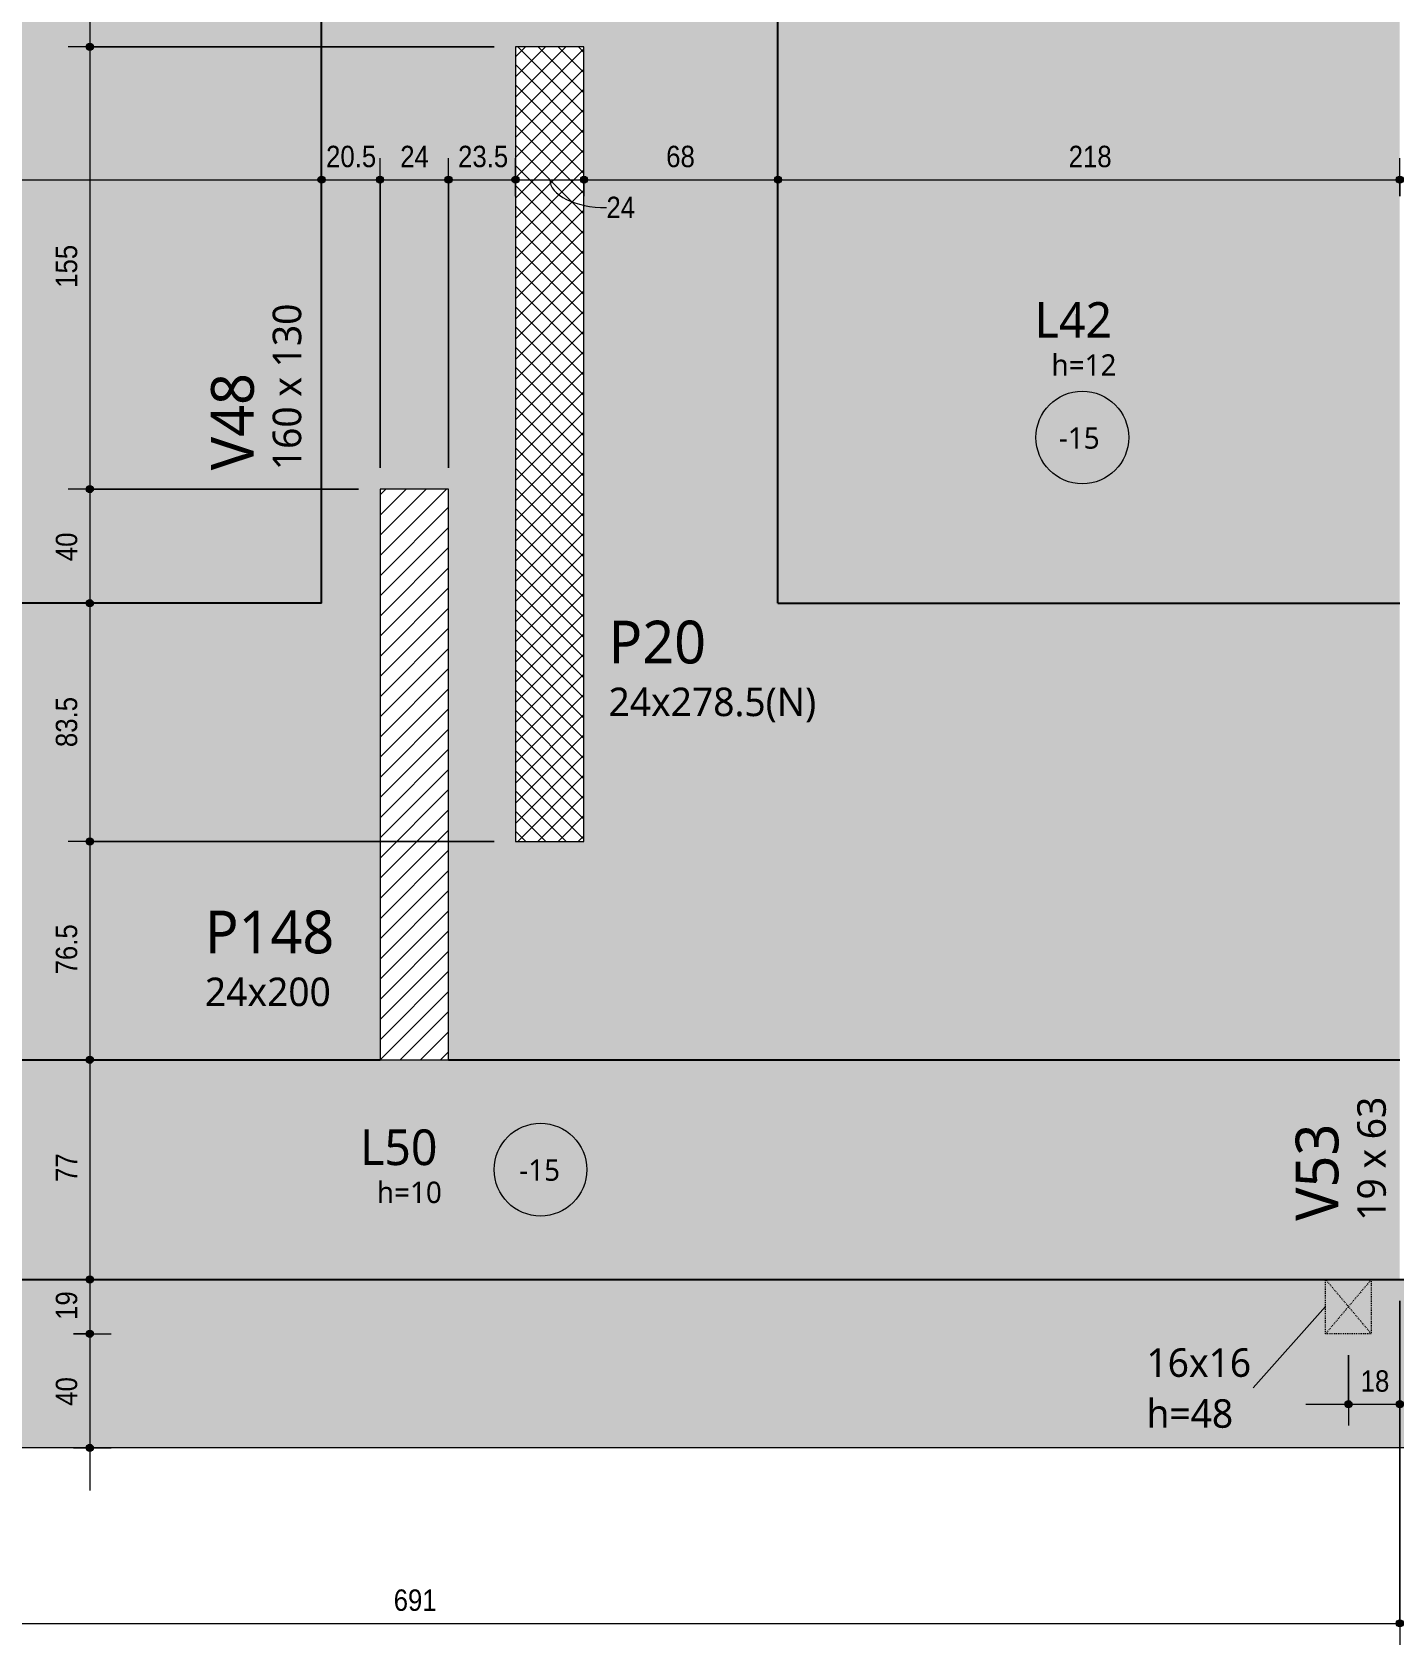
# Model space of a CAD drawing. Header units: centimetres. Extents: x -2136 to 34701, y -1430 to 84208.
# Drawn here: x 44 to 521, y -1361 to -796 of the extents above; entities that cross this region are included whole.
import ezdxf

# ---------------------------------------------------------------- set-up
doc = ezdxf.new("R2010")
doc.units = ezdxf.units.CM
doc.linetypes.add('Traço', pattern=[0.635, 0.3175, -0.3175])
for name, color, linetype, lineweight in [('A-ANNO-DIMS', 7, 'Continuous', 9), ('A-ANNO-DIMS-50', 7, 'Continuous', 9), ('A-DETL-GENF', 7, 'Continuous', 18), ('A-DETL-THIN', 7, 'Continuous', 18), ('A-FLOR', 7, 'Continuous', 18), ('A-FLOR-IDEN', 7, 'Continuous', 9), ('A-GENM', 7, 'Continuous', 18), ('A-GENM-HDLN', 7, 'Traço', 18), ('A-GENM-IDEN', 7, 'Continuous', 9), ('S-BEAM', 7, 'Continuous', 18), ('S-BEAM-IDEN', 7, 'Continuous', 9), ('S-COLS-IDEN', 7, 'Continuous', 9)]:
    doc.layers.add(name, color=color, linetype=linetype, lineweight=lineweight)
doc.styles.add('Fira Sans_2', font='FiraSans-Regular.ttf', dxfattribs={"width": 0.9, "height": 7.5})
doc.styles.add('Gadugi', font='gadugi.ttf', dxfattribs={"height": 15})
doc.styles.add('Gadugi_1', font='gadugi.ttf', dxfattribs={"height": 10})
doc.styles.add('Gadugi_3', font='gadugi.ttf', dxfattribs={"height": 7.5})
doc.styles.add('Gadugi_4', font='gadugi.ttf', dxfattribs={"height": 12.5})
doc.dimstyles.new('PED_R80_1_5mm_ACIMA_As_ESQ__R00', dxfattribs={"dimscale": 30.48, "dimtxt": 10.229846, "dimasz": 0.328084, "dimexe": 0.246063, "dimexo": 0.246063, "dimgap": 0.049213, "dimtad": 1, "dimdec": 1, "dimrnd": 0.5, "dimdsep": 46, "dimtxsty": 'Fira Sans_2', "dimblk1": 'DOTSMALL', "dimblk2": 'DOTSMALL', "dimsah": 1, "dimcen": 0.09, "dimdle": 0.492126, "dimazin": 0, "dimtfac": 1, "dimtdec": 4, "dimtix": 1, "dimtmove": 0, "dimatfit": 3, "dimfxl": 1, "dimtvp": 1, "dimtolj": 1, "dimtzin": 0, "dimarcsym": 2})
doc.dimstyles.new('PED_R80_1_5mm_ACIMA_As_ESQ__R00_1', dxfattribs={"dimscale": 30.48, "dimtxt": 10.229846, "dimasz": 0.328084, "dimexe": 0.246063, "dimexo": 0.246063, "dimgap": 0.049213, "dimtad": 1, "dimdec": 1, "dimrnd": 0.5, "dimdsep": 46, "dimtxsty": 'Fira Sans_2', "dimblk1": 'DOTSMALL', "dimblk2": 'DOTSMALL', "dimsah": 1, "dimcen": 0.09, "dimdle": 0.492126, "dimazin": 0, "dimtfac": 1, "dimtdec": 4, "dimtix": 1, "dimtmove": 1, "dimatfit": 3, "dimfxl": 1, "dimtvp": 1, "dimtolj": 1, "dimtzin": 0, "dimarcsym": 2})
doc.dimstyles.new('PED_R80_1_5mm_ACIMA_As_ESQ__R00_4', dxfattribs={"dimscale": 30.48, "dimtxt": 10.229846, "dimasz": 0.328084, "dimexe": 0.246063, "dimexo": 0.246063, "dimgap": 0.049213, "dimtad": 1, "dimdec": 1, "dimrnd": 0.5, "dimdsep": 46, "dimtxsty": 'Fira Sans_2', "dimblk1": 'DOTSMALL', "dimblk2": 'DOTSMALL', "dimsah": 1, "dimcen": 0.09, "dimdle": 0.492126, "dimazin": 0, "dimtfac": 1, "dimtdec": 4, "dimtix": 1, "dimtmove": 0, "dimatfit": 3, "dimfxl": 1, "dimtvp": 1, "dimtolj": 1, "dimtzin": 0, "dimarcsym": 2})

# ---------------------------------------------------------------- blocks, each defined once
blk = doc.blocks.new('PED_FURO_RETANGULAR_R04_2020 _INSTÂNCIA_ - FURO RET-V1-PL K 100 - FORMA DO 5º PAVIMENTO')
at = {"layer": 'A-GENM-HDLN'}
for p, q in [((-8, 9.5), (8, -9.5)), ((-8, -9.5), (8, 9.5)), ((-8, -9.5), (-8, 9.5)), ((-8, 9.5), (8, 9.5)), ((8, 9.5), (8, -9.5))]:
    blk.add_line(p, q, dxfattribs=at)
blk = doc.blocks.new('PED_TAG_LAJE_R01 - TÍTULO_ESPESSURA_REBAIXO _LADO_-2413119-PL K 100 - FORMA DO 5º PAVIMENTO')
at = {"layer": 'A-FLOR-IDEN'}
blk.add_circle((0.885, 0), 0.325, dxfattribs=at)
blk = doc.blocks.new('PED_TAG_LAJE_R01 - TÍTULO_ESPESSURA_REBAIXO-2413107-PL K 100 - FORMA DO 5º PAVIMENTO')
at = {"layer": 'A-FLOR-IDEN'}
blk.add_circle((-0.046, -0.667), 0.325, dxfattribs=at)
blk = doc.blocks.new('DIMBLOCK97-PL K 100 - FORMA DO 5º PAVIMENTO')
at = {"layer": 'A-ANNO-DIMS-50', "true_color": 0x000032}
h = blk.add_hatch(color=178, dxfattribs=at)
edge = h.paths.add_edge_path(flags=0)
edge.add_arc((64.23, -721.25), 1.25, 0, 360)
h = blk.add_hatch(color=178, dxfattribs=at)
edge = h.paths.add_edge_path(flags=0)
edge.add_arc((64.23, -801.25), 1.25, 0, 360)
at = {"layer": 'A-ANNO-DIMS-50', "color": 178, "true_color": 0x000032}
for p, q in [((58.49, -721.25), (71.73, -721.25)), ((64.23, -721.25), (58.49, -721.25)), ((64.23, -721.25), (64.23, -801.25)), ((206, -801.25), (56.73, -801.25)), ((64.23, -801.25), (206, -801.25))]:
    blk.add_line(p, q, dxfattribs=at)
for centre in [(64.23, -721.25), (64.23, -801.25)]:
    blk.add_circle(centre, 1.25, dxfattribs=at)
at = {"layer": 'A-ANNO-DIMS-50', "color": 0, "insert": (52.34, -766.56), "char_height": 7.5, "width": 12.748, "attachment_point": 1, "rotation": 90, "line_spacing_factor": 1.049215, "style": 'Fira Sans_2'}
blk.add_mtext('80', dxfattribs=at)
blk = doc.blocks.new('_DotSmall')
at = {"color": 0, "linetype": 'ByBlock', "const_width": 0.5}
blk.add_lwpolyline([(-0.0625, 0, 1), (0.0625, 0, 1)], format="xyb", close=True, dxfattribs=at)
blk = doc.blocks.new('DIMBLOCK98-PL K 100 - FORMA DO 5º PAVIMENTO')
at = {"layer": 'A-ANNO-DIMS-50', "true_color": 0x000032}
h = blk.add_hatch(color=178, dxfattribs=at)
edge = h.paths.add_edge_path(flags=0)
edge.add_arc((64.23, -801.25), 1.25, 0, 360)
h = blk.add_hatch(color=178, dxfattribs=at)
edge = h.paths.add_edge_path(flags=0)
edge.add_arc((64.23, -956.25), 1.25, 0, 360)
at = {"layer": 'A-ANNO-DIMS-50', "color": 178, "true_color": 0x000032}
for p, q in [((206, -801.25), (56.73, -801.25)), ((64.23, -801.25), (64.23, -956.25)), ((64.23, -801.25), (206, -801.25)), ((158.5, -956.25), (56.73, -956.25)), ((64.23, -956.25), (158.5, -956.25))]:
    blk.add_line(p, q, dxfattribs=at)
for centre in [(64.23, -801.25), (64.23, -956.25)]:
    blk.add_circle(centre, 1.25, dxfattribs=at)
at = {"layer": 'A-ANNO-DIMS-50', "color": 0, "insert": (52.34, -885.7), "char_height": 7.5, "width": 16.6825, "attachment_point": 1, "rotation": 90, "line_spacing_factor": 1.049215, "style": 'Fira Sans_2'}
blk.add_mtext('155', dxfattribs=at)
blk = doc.blocks.new('DIMBLOCK99-PL K 100 - FORMA DO 5º PAVIMENTO')
at = {"layer": 'A-ANNO-DIMS-50', "true_color": 0x000032}
h = blk.add_hatch(color=178, dxfattribs=at)
edge = h.paths.add_edge_path(flags=0)
edge.add_arc((64.23, -956.25), 1.25, 0, 360)
h = blk.add_hatch(color=178, dxfattribs=at)
edge = h.paths.add_edge_path(flags=0)
edge.add_arc((64.23, -996.25), 1.25, 0, 360)
at = {"layer": 'A-ANNO-DIMS-50', "color": 178, "true_color": 0x000032}
for p, q in [((158.5, -956.25), (56.73, -956.25)), ((64.23, -956.25), (64.23, -996.25)), ((64.23, -956.25), (158.5, -956.25)), ((58.49, -996.25), (71.73, -996.25)), ((64.23, -996.25), (58.49, -996.25))]:
    blk.add_line(p, q, dxfattribs=at)
for centre in [(64.23, -956.25), (64.23, -996.25)]:
    blk.add_circle(centre, 1.25, dxfattribs=at)
at = {"layer": 'A-ANNO-DIMS-50', "color": 0, "insert": (52.34, -981.5), "char_height": 7.5, "width": 12.5906, "attachment_point": 1, "rotation": 90, "line_spacing_factor": 1.049215, "style": 'Fira Sans_2'}
blk.add_mtext('40', dxfattribs=at)
blk = doc.blocks.new('DIMBLOCK100-PL K 100 - FORMA DO 5º PAVIMENTO')
at = {"layer": 'A-ANNO-DIMS-50', "true_color": 0x000032}
h = blk.add_hatch(color=178, dxfattribs=at)
edge = h.paths.add_edge_path(flags=0)
edge.add_arc((64.23, -996.25), 1.25, 0, 360)
h = blk.add_hatch(color=178, dxfattribs=at)
edge = h.paths.add_edge_path(flags=0)
edge.add_arc((64.23, -1079.75), 1.25, 0, 360)
at = {"layer": 'A-ANNO-DIMS-50', "color": 178, "true_color": 0x000032}
for p, q in [((58.49, -996.25), (71.73, -996.25)), ((64.23, -996.25), (58.49, -996.25)), ((64.23, -996.25), (64.23, -1079.75)), ((206, -1079.75), (56.73, -1079.75)), ((64.23, -1079.75), (206, -1079.75))]:
    blk.add_line(p, q, dxfattribs=at)
for centre in [(64.23, -996.25), (64.23, -1079.75)]:
    blk.add_circle(centre, 1.25, dxfattribs=at)
at = {"layer": 'A-ANNO-DIMS-50', "color": 0, "insert": (52.34, -1046.66), "char_height": 7.5, "width": 20.7745, "attachment_point": 1, "rotation": 90, "line_spacing_factor": 1.049215, "style": 'Fira Sans_2'}
blk.add_mtext('83.5', dxfattribs=at)
blk = doc.blocks.new('DIMBLOCK101-PL K 100 - FORMA DO 5º PAVIMENTO')
at = {"layer": 'A-ANNO-DIMS-50', "true_color": 0x000032}
h = blk.add_hatch(color=178, dxfattribs=at)
edge = h.paths.add_edge_path(flags=0)
edge.add_arc((64.23, -1079.75), 1.25, 0, 360)
h = blk.add_hatch(color=178, dxfattribs=at)
edge = h.paths.add_edge_path(flags=0)
edge.add_arc((64.23, -1156.25), 1.25, 0, 360)
at = {"layer": 'A-ANNO-DIMS-50', "color": 178, "true_color": 0x000032}
for p, q in [((206, -1079.75), (56.73, -1079.75)), ((64.23, -1079.75), (64.23, -1156.25)), ((64.23, -1079.75), (206, -1079.75)), ((58.49, -1156.25), (71.73, -1156.25)), ((64.23, -1156.25), (58.49, -1156.25))]:
    blk.add_line(p, q, dxfattribs=at)
for centre in [(64.23, -1079.75), (64.23, -1156.25)]:
    blk.add_circle(centre, 1.25, dxfattribs=at)
at = {"layer": 'A-ANNO-DIMS-50', "color": 0, "insert": (52.34, -1126.33), "char_height": 7.5, "width": 19.9875, "attachment_point": 1, "rotation": 90, "line_spacing_factor": 1.049215, "style": 'Fira Sans_2'}
blk.add_mtext('76.5', dxfattribs=at)
blk = doc.blocks.new('DIMBLOCK102-PL K 100 - FORMA DO 5º PAVIMENTO')
at = {"layer": 'A-ANNO-DIMS-50', "true_color": 0x000032}
h = blk.add_hatch(color=178, dxfattribs=at)
edge = h.paths.add_edge_path(flags=0)
edge.add_arc((64.23, -1156.25), 1.25, 0, 360)
h = blk.add_hatch(color=178, dxfattribs=at)
edge = h.paths.add_edge_path(flags=0)
edge.add_arc((64.23, -1233.25), 1.25, 0, 360)
at = {"layer": 'A-ANNO-DIMS-50', "color": 178, "true_color": 0x000032}
for p, q in [((58.49, -1156.25), (71.73, -1156.25)), ((64.23, -1156.25), (58.49, -1156.25)), ((64.23, -1156.25), (64.23, -1233.25)), ((58.49, -1233.25), (71.73, -1233.25)), ((64.23, -1233.25), (58.49, -1233.25))]:
    blk.add_line(p, q, dxfattribs=at)
for centre in [(64.23, -1156.25), (64.23, -1233.25)]:
    blk.add_circle(centre, 1.25, dxfattribs=at)
at = {"layer": 'A-ANNO-DIMS-50', "color": 0, "insert": (52.34, -1199.08), "char_height": 7.5, "width": 10.3872, "attachment_point": 1, "rotation": 90, "line_spacing_factor": 1.049215, "style": 'Fira Sans_2'}
blk.add_mtext('77', dxfattribs=at)
blk = doc.blocks.new('DIMBLOCK103-PL K 100 - FORMA DO 5º PAVIMENTO')
at = {"layer": 'A-ANNO-DIMS-50', "true_color": 0x000032}
h = blk.add_hatch(color=178, dxfattribs=at)
edge = h.paths.add_edge_path(flags=0)
edge.add_arc((64.23, -1233.25), 1.25, 0, 360)
h = blk.add_hatch(color=178, dxfattribs=at)
edge = h.paths.add_edge_path(flags=0)
edge.add_arc((64.23, -1252.25), 1.25, 0, 360)
at = {"layer": 'A-ANNO-DIMS-50', "color": 178, "true_color": 0x000032}
for p, q in [((58.49, -1233.25), (71.73, -1233.25)), ((64.23, -1233.25), (58.49, -1233.25)), ((64.23, -1233.25), (64.23, -1252.25)), ((58.49, -1252.25), (71.73, -1252.25)), ((64.23, -1252.25), (58.49, -1252.25))]:
    blk.add_line(p, q, dxfattribs=at)
for centre in [(64.23, -1233.25), (64.23, -1252.25)]:
    blk.add_circle(centre, 1.25, dxfattribs=at)
at = {"layer": 'A-ANNO-DIMS-50', "color": 0, "insert": (52.34, -1247.41), "char_height": 7.5, "width": 11.1741, "attachment_point": 1, "rotation": 90, "line_spacing_factor": 1.049215, "style": 'Fira Sans_2'}
blk.add_mtext('19', dxfattribs=at)
blk = doc.blocks.new('DIMBLOCK104-PL K 100 - FORMA DO 5º PAVIMENTO')
at = {"layer": 'A-ANNO-DIMS-50', "true_color": 0x000032}
h = blk.add_hatch(color=178, dxfattribs=at)
edge = h.paths.add_edge_path(flags=0)
edge.add_arc((64.23, -1252.25), 1.25, 0, 360)
h = blk.add_hatch(color=178, dxfattribs=at)
edge = h.paths.add_edge_path(flags=0)
edge.add_arc((64.23, -1292.25), 1.25, 0, 360)
at = {"layer": 'A-ANNO-DIMS-50', "color": 178, "true_color": 0x000032}
for p, q in [((58.49, -1252.25), (71.73, -1252.25)), ((64.23, -1252.25), (58.49, -1252.25)), ((64.23, -1252.25), (64.23, -1307.25)), ((58.49, -1292.25), (71.73, -1292.25)), ((64.23, -1292.25), (58.49, -1292.25))]:
    blk.add_line(p, q, dxfattribs=at)
for centre in [(64.23, -1252.25), (64.23, -1292.25)]:
    blk.add_circle(centre, 1.25, dxfattribs=at)
at = {"layer": 'A-ANNO-DIMS-50', "color": 0, "insert": (52.34, -1277.5), "char_height": 7.5, "width": 12.5906, "attachment_point": 1, "rotation": 90, "line_spacing_factor": 1.049215, "style": 'Fira Sans_2'}
blk.add_mtext('40', dxfattribs=at)
blk = doc.blocks.new('DIMBLOCK239-PL K 100 - FORMA DO 5º PAVIMENTO')
at = {"layer": 'A-ANNO-DIMS-50', "true_color": 0x000032}
h = blk.add_hatch(color=178, dxfattribs=at)
edge = h.paths.add_edge_path(flags=0)
edge.add_arc((-167.5, -1353.75), 1.25, 0, 360)
h = blk.add_hatch(color=178, dxfattribs=at)
edge = h.paths.add_edge_path(flags=0)
edge.add_arc((523.5, -1353.75), 1.25, 0, 360)
at = {"layer": 'A-ANNO-DIMS-50', "color": 178, "true_color": 0x000032}
for p, q in [((-167.5, -1240.75), (-167.5, -1361.25)), ((-167.5, -1353.75), (-167.5, -1240.75)), ((523.5, -1240.75), (523.5, -1361.25)), ((523.5, -1353.75), (523.5, -1240.75)), ((-167.5, -1353.75), (523.5, -1353.75))]:
    blk.add_line(p, q, dxfattribs=at)
for centre in [(-167.5, -1353.75), (523.5, -1353.75)]:
    blk.add_circle(centre, 1.25, dxfattribs=at)
at = {"layer": 'A-ANNO-DIMS-50', "color": 0, "insert": (170.79, -1341.87), "char_height": 7.5, "width": 17.312, "attachment_point": 1, "line_spacing_factor": 1.049215, "style": 'Fira Sans_2'}
blk.add_mtext('691', dxfattribs=at)
blk = doc.blocks.new('DIMBLOCK264-PL K 100 - FORMA DO 5º PAVIMENTO')
at = {"layer": 'A-ANNO-DIMS-50', "true_color": 0x000032}
h = blk.add_hatch(color=178, dxfattribs=at)
edge = h.paths.add_edge_path(flags=0)
edge.add_arc((-145.5, -847.8), 1.25, 0, 360)
h = blk.add_hatch(color=178, dxfattribs=at)
edge = h.paths.add_edge_path(flags=0)
edge.add_arc((145.5, -847.8), 1.25, 0, 360)
at = {"layer": 'A-ANNO-DIMS-50', "color": 178, "true_color": 0x000032}
for p, q in [((-145.5, -853.54), (-145.5, -840.3)), ((145.5, -853.54), (145.5, -840.3)), ((-145.5, -847.8), (145.5, -847.8)), ((-145.5, -847.8), (-145.5, -853.54)), ((145.5, -847.8), (145.5, -853.54))]:
    blk.add_line(p, q, dxfattribs=at)
for centre in [(-145.5, -847.8), (145.5, -847.8)]:
    blk.add_circle(centre, 1.25, dxfattribs=at)
at = {"layer": 'A-ANNO-DIMS-50', "color": 0, "insert": (-7.02, -835.92), "char_height": 7.5, "width": 16.8399, "attachment_point": 1, "line_spacing_factor": 1.049215, "style": 'Fira Sans_2'}
blk.add_mtext('291', dxfattribs=at)
blk = doc.blocks.new('DIMBLOCK265-PL K 100 - FORMA DO 5º PAVIMENTO')
at = {"layer": 'A-ANNO-DIMS-50', "true_color": 0x000032}
h = blk.add_hatch(color=178, dxfattribs=at)
edge = h.paths.add_edge_path(flags=0)
edge.add_arc((145.5, -847.8), 1.25, 0, 360)
h = blk.add_hatch(color=178, dxfattribs=at)
edge = h.paths.add_edge_path(flags=0)
edge.add_arc((166, -847.8), 1.25, 0, 360)
at = {"layer": 'A-ANNO-DIMS-50', "color": 178, "true_color": 0x000032}
for p, q in [((145.5, -853.54), (145.5, -840.3)), ((166, -948.75), (166, -840.3)), ((145.5, -847.8), (166, -847.8)), ((145.5, -847.8), (145.5, -853.54)), ((166, -847.8), (166, -948.75))]:
    blk.add_line(p, q, dxfattribs=at)
for centre in [(145.5, -847.8), (166, -847.8)]:
    blk.add_circle(centre, 1.25, dxfattribs=at)
at = {"layer": 'A-ANNO-DIMS-50', "color": 0, "insert": (147.09, -835.92), "char_height": 7.5, "width": 20.7745, "attachment_point": 1, "line_spacing_factor": 1.049215, "style": 'Fira Sans_2'}
blk.add_mtext('20.5', dxfattribs=at)
blk = doc.blocks.new('DIMBLOCK266-PL K 100 - FORMA DO 5º PAVIMENTO')
at = {"layer": 'A-ANNO-DIMS-50', "true_color": 0x000032}
h = blk.add_hatch(color=178, dxfattribs=at)
edge = h.paths.add_edge_path(flags=0)
edge.add_arc((166, -847.8), 1.25, 0, 360)
h = blk.add_hatch(color=178, dxfattribs=at)
edge = h.paths.add_edge_path(flags=0)
edge.add_arc((190, -847.8), 1.25, 0, 360)
at = {"layer": 'A-ANNO-DIMS-50', "color": 178, "true_color": 0x000032}
for p, q in [((166, -948.75), (166, -840.3)), ((190, -948.75), (190, -840.3)), ((166, -847.8), (190, -847.8)), ((166, -847.8), (166, -948.75)), ((190, -847.8), (190, -948.75))]:
    blk.add_line(p, q, dxfattribs=at)
for centre in [(166, -847.8), (190, -847.8)]:
    blk.add_circle(centre, 1.25, dxfattribs=at)
at = {"layer": 'A-ANNO-DIMS-50', "color": 0, "insert": (173.08, -835.92), "char_height": 7.5, "width": 11.8037, "attachment_point": 1, "line_spacing_factor": 1.049215, "style": 'Fira Sans_2'}
blk.add_mtext('24', dxfattribs=at)
blk = doc.blocks.new('DIMBLOCK267-PL K 100 - FORMA DO 5º PAVIMENTO')
at = {"layer": 'A-ANNO-DIMS-50', "true_color": 0x000032}
h = blk.add_hatch(color=178, dxfattribs=at)
edge = h.paths.add_edge_path(flags=0)
edge.add_arc((190, -847.8), 1.25, 0, 360)
h = blk.add_hatch(color=178, dxfattribs=at)
edge = h.paths.add_edge_path(flags=0)
edge.add_arc((213.5, -847.8), 1.25, 0, 360)
at = {"layer": 'A-ANNO-DIMS-50', "color": 178, "true_color": 0x000032}
for p, q in [((190, -948.75), (190, -840.3)), ((213.5, -853.54), (213.5, -840.3)), ((190, -847.8), (213.5, -847.8)), ((190, -847.8), (190, -948.75)), ((213.5, -847.8), (213.5, -853.54))]:
    blk.add_line(p, q, dxfattribs=at)
for centre in [(190, -847.8), (213.5, -847.8)]:
    blk.add_circle(centre, 1.25, dxfattribs=at)
at = {"layer": 'A-ANNO-DIMS-50', "color": 0, "insert": (193.36, -835.92), "char_height": 7.5, "width": 20.1449, "attachment_point": 1, "line_spacing_factor": 1.049215, "style": 'Fira Sans_2'}
blk.add_mtext('23.5', dxfattribs=at)
blk = doc.blocks.new('DIMBLOCK268-PL K 100 - FORMA DO 5º PAVIMENTO')
at = {"layer": 'A-ANNO-DIMS-50', "true_color": 0x000032}
h = blk.add_hatch(color=178, dxfattribs=at)
edge = h.paths.add_edge_path(flags=0)
edge.add_arc((213.5, -847.8), 1.25, 0, 360)
h = blk.add_hatch(color=178, dxfattribs=at)
edge = h.paths.add_edge_path(flags=0)
edge.add_arc((237.5, -847.8), 1.25, 0, 360)
at = {"layer": 'A-ANNO-DIMS-50', "color": 178, "true_color": 0x000032}
for p, q in [((213.5, -853.54), (213.5, -840.3)), ((237.5, -853.54), (237.5, -840.3)), ((213.5, -847.8), (237.5, -847.8)), ((213.5, -847.8), (213.5, -853.54)), ((237.5, -847.8), (237.5, -853.54))]:
    blk.add_line(p, q, dxfattribs=at)
for centre in [(213.5, -847.8), (237.5, -847.8)]:
    blk.add_circle(centre, 1.25, dxfattribs=at)
blk.add_ellipse((245.37, -847.8), major_axis=(19.87, 0), ratio=0.492872, start_param=3.141593, end_param=4.712389, dxfattribs=at)
at = {"layer": 'A-ANNO-DIMS-50', "color": 0, "insert": (245.37, -853.77), "char_height": 7.5, "width": 11.8037, "attachment_point": 1, "line_spacing_factor": 1.049215, "style": 'Fira Sans_2'}
blk.add_mtext('24', dxfattribs=at)
blk = doc.blocks.new('DIMBLOCK269-PL K 100 - FORMA DO 5º PAVIMENTO')
at = {"layer": 'A-ANNO-DIMS-50', "true_color": 0x000032}
h = blk.add_hatch(color=178, dxfattribs=at)
edge = h.paths.add_edge_path(flags=0)
edge.add_arc((237.5, -847.8), 1.25, 0, 360)
h = blk.add_hatch(color=178, dxfattribs=at)
edge = h.paths.add_edge_path(flags=0)
edge.add_arc((305.5, -847.8), 1.25, 0, 360)
at = {"layer": 'A-ANNO-DIMS-50', "color": 178, "true_color": 0x000032}
for p, q in [((237.5, -853.54), (237.5, -840.3)), ((305.5, -853.54), (305.5, -840.3)), ((237.5, -847.8), (305.5, -847.8)), ((237.5, -847.8), (237.5, -853.54)), ((305.5, -847.8), (305.5, -853.54))]:
    blk.add_line(p, q, dxfattribs=at)
for centre in [(237.5, -847.8), (305.5, -847.8)]:
    blk.add_circle(centre, 1.25, dxfattribs=at)
at = {"layer": 'A-ANNO-DIMS-50', "color": 0, "insert": (266.32, -835.92), "char_height": 7.5, "width": 12.4332, "attachment_point": 1, "line_spacing_factor": 1.049215, "style": 'Fira Sans_2'}
blk.add_mtext('68', dxfattribs=at)
blk = doc.blocks.new('DIMBLOCK270-PL K 100 - FORMA DO 5º PAVIMENTO')
at = {"layer": 'A-ANNO-DIMS-50', "true_color": 0x000032}
h = blk.add_hatch(color=178, dxfattribs=at)
edge = h.paths.add_edge_path(flags=0)
edge.add_arc((305.5, -847.8), 1.25, 0, 360)
h = blk.add_hatch(color=178, dxfattribs=at)
edge = h.paths.add_edge_path(flags=0)
edge.add_arc((523.5, -847.8), 1.25, 0, 360)
at = {"layer": 'A-ANNO-DIMS-50', "color": 178, "true_color": 0x000032}
for p, q in [((305.5, -853.54), (305.5, -840.3)), ((523.5, -853.54), (523.5, -840.3)), ((305.5, -847.8), (523.5, -847.8)), ((305.5, -847.8), (305.5, -853.54)), ((523.5, -847.8), (523.5, -853.54))]:
    blk.add_line(p, q, dxfattribs=at)
for centre in [(305.5, -847.8), (523.5, -847.8)]:
    blk.add_circle(centre, 1.25, dxfattribs=at)
at = {"layer": 'A-ANNO-DIMS-50', "color": 0, "insert": (407.42, -835.92), "char_height": 7.5, "width": 16.9973, "attachment_point": 1, "line_spacing_factor": 1.049215, "style": 'Fira Sans_2'}
blk.add_mtext('218', dxfattribs=at)
blk = doc.blocks.new('DIMBLOCK562-PL K 100 - FORMA DO 5º PAVIMENTO')
at = {"layer": 'A-ANNO-DIMS-50', "true_color": 0x000032}
h = blk.add_hatch(color=178, dxfattribs=at)
edge = h.paths.add_edge_path(flags=0)
edge.add_arc((505.5, -1276.95), 1.25, 0, 360)
h = blk.add_hatch(color=178, dxfattribs=at)
edge = h.paths.add_edge_path(flags=0)
edge.add_arc((523.5, -1276.95), 1.25, 0, 360)
at = {"layer": 'A-ANNO-DIMS-50', "color": 178, "true_color": 0x000032}
for p, q in [((523.5, -1240.75), (523.5, -1284.45)), ((523.5, -1276.95), (523.5, -1240.75)), ((505.5, -1259.75), (505.5, -1284.45)), ((505.5, -1276.95), (505.5, -1259.75)), ((490.5, -1276.95), (523.5, -1276.95))]:
    blk.add_line(p, q, dxfattribs=at)
for centre in [(505.5, -1276.95), (523.5, -1276.95)]:
    blk.add_circle(centre, 1.25, dxfattribs=at)
at = {"layer": 'A-ANNO-DIMS-50', "color": 0, "insert": (509.78, -1265.07), "char_height": 7.5, "width": 11.3315, "attachment_point": 1, "line_spacing_factor": 1.049215, "style": 'Fira Sans_2'}
blk.add_mtext('18', dxfattribs=at)

msp = doc.modelspace()

# ---------------------------------------------------------------- hatches: boundary and pattern name
at = {"layer": 'A-DETL-GENF', "true_color": 0x0000ff}
h = msp.add_hatch(dxfattribs=at)
h.set_pattern_fill('FP_2', color=5, style=0, pattern_type=2)
h.set_pattern_definition([(45, (0, 0), (-3.535534, 3.535534), []), (135, (0, 0), (-3.535534, -3.535534), [])])
h.paths.add_polyline_path([(237.5, -1079.75), (237.5, -801.25), (213.5, -801.25), (213.5, -1079.75)], flags=0)
at = {"layer": 'A-DETL-GENF', "true_color": 0x808080}
h = msp.add_hatch(dxfattribs=at)
h.set_pattern_fill('FP_1', color=8, style=0, pattern_type=2)
h.set_pattern_definition([(45, (0, 0), (-3.535534, 3.535534), [])])
h.paths.add_polyline_path([(190, -1156.25), (190, -956.25), (166, -956.25), (166, -1156.25)], flags=0)
at = {"layer": 'A-FLOR', "true_color": 0xfcd5b4}
for points in [[(50.77, -996.25), (145.5, -996.25), (145.5, -721.25), (-145.5, -721.25), (-145.5, -996.25)], [(461.08, -996.25), (523.5, -996.25), (523.5, -721.25), (305.5, -721.25), (305.5, -996.25)], [(523.5, -1233.25), (523.5, -1156.25), (-167.5, -1156.25), (-167.5, -1233.25), (461.08, -1233.25)]]:
    msp.add_hatch(color=254, dxfattribs=at).paths.add_polyline_path(points, flags=0)
at = {"layer": 'A-FLOR', "true_color": 0xe6b8b7}
msp.add_hatch(color=9, dxfattribs=at).paths.add_polyline_path([(-541.5, -1292.25), (1943.5, -1292.25), (1943.5, -1252.25), (-541.5, -1252.25)], flags=0)
at = {"layer": 'S-BEAM', "true_color": 0xfcd5b4}
for points in [[(237.5, -996.25), (305.5, -996.25), (305.5, -721.25), (145.5, -721.25), (145.5, -996.25), (166, -996.25), (166, -956.25), (190, -956.25), (190, -996.25), (213.5, -996.25), (213.5, -801.25), (237.5, -801.25), (237.5, -878.55)], [(-165, -1156.25), (166, -1156.25), (166, -996.25), (-165, -996.25)], [(523.5, -1156.25), (523.5, -996.25), (237.5, -996.25), (237.5, -1079.75), (213.5, -1079.75), (213.5, -996.25), (190, -996.25), (190, -1156.25), (461.08, -1156.25)]]:
    msp.add_hatch(color=254, dxfattribs=at).paths.add_polyline_path(points, flags=0)
at = {"layer": 'S-BEAM', "true_color": 0x00bcb8}
msp.add_hatch(color=132, dxfattribs=at).paths.add_polyline_path([(50.77, -1252.25), (1807.5, -1252.25), (1807.5, -1233.25), (-1806.5, -1233.25), (-1806.5, -1252.25), (-541.5, -1252.25)], flags=0)

# ---------------------------------------------------------------- linework, layer by layer
at = {"layer": 'A-DETL-THIN'}
for p, q in [((237.5, -801.25), (213.5, -801.25)), ((213.5, -801.25), (213.5, -1079.75)), ((237.5, -1079.75), (237.5, -801.25)), ((166, -956.25), (166, -1156.25)), ((190, -956.25), (166, -956.25)), ((190, -1156.25), (190, -956.25)), ((213.5, -1079.75), (237.5, -1079.75)), ((166, -1156.25), (190, -1156.25))]:
    msp.add_line(p, q, dxfattribs=at)
at = {"layer": 'A-FLOR'}
msp.add_line((1943.5, -1292.25), (-541.5, -1292.25), dxfattribs=at)
at = {"layer": 'A-GENM-IDEN'}
msp.add_line((497.5, -1242.75), (472.08, -1271.18), dxfattribs=at)
at = {"layer": 'S-BEAM', "lineweight": 25}
for p, q in [((145.5, -996.25), (145.5, -721.25)), ((305.5, -996.25), (305.5, -721.25)), ((145.5, -996.25), (-145.5, -996.25)), ((305.5, -996.25), (523.5, -996.25)), ((-165, -1156.25), (166, -1156.25)), ((190, -1156.25), (523.5, -1156.25)), ((-1806.5, -1233.25), (1807.5, -1233.25))]:
    msp.add_line(p, q, dxfattribs=at)

# ---------------------------------------------------------------- block references
at = {"layer": 'A-FLOR-IDEN', "xscale": 49.99999999999998, "yscale": 49.99999999999998, "zscale": 49.99999999999998}
for name, p in [('PED_TAG_LAJE_R01 - TÍTULO_ESPESSURA_REBAIXO-2413107-PL K 100 - FORMA DO 5º PAVIMENTO', (414.5, -904.81)), ('PED_TAG_LAJE_R01 - TÍTULO_ESPESSURA_REBAIXO _LADO_-2413119-PL K 100 - FORMA DO 5º PAVIMENTO', (178, -1194.75))]:
    msp.add_blockref(name, p, dxfattribs=at)
at = {"layer": 'A-GENM', "linetype": 'Traço', "rotation": 180}
msp.add_blockref('PED_FURO_RETANGULAR_R04_2020 _INSTÂNCIA_ - FURO RET-V1-PL K 100 - FORMA DO 5º PAVIMENTO', (505.5, -1242.75), dxfattribs=at)

# ---------------------------------------------------------------- texts
at = {"layer": 'A-FLOR-IDEN', "attachment_point": 1}
for s, insert, char_height, width, style in [('L42', (395.48, -890.72), 12.5, 33.27, 'Gadugi_4'), ('h=12', (401.37, -909.01), 7.5, 29.6624, 'Gadugi_3'), ('-15', (403.96, -934.58), 7.5, 18.8397, 'Gadugi_3'), ('L50', (158.98, -1180.66), 12.5, 33.27, 'Gadugi_4'), ('-15', (214.8, -1191.15), 7.5, 18.8397, 'Gadugi_3'), ('h=10', (164.87, -1198.95), 7.5, 29.6624, 'Gadugi_3')]:
    msp.add_mtext(s, dxfattribs=dict(at, insert=insert, char_height=char_height, width=width, style=style))
at = {"layer": 'A-GENM-IDEN', "char_height": 10, "attachment_point": 1, "style": 'Gadugi_1'}
for s, insert, width in [('16x16', (434.68, -1257.37), 44.8945), ('h=48', (434.68, -1275.22), 39.6835)]:
    msp.add_mtext(s, dxfattribs=dict(at, insert=insert, width=width))
at = {"layer": 'S-BEAM-IDEN', "attachment_point": 1, "rotation": 90}
for s, insert, char_height, width, style in [('160 x 130', (128.37, -949.6), 10, 72.9536, 'Gadugi_1'), ('V48', (106.76, -949.65), 15, 44.0928, 'Gadugi'), ('19 x 63', (508.58, -1212.66), 10, 54.5147, 'Gadugi_1'), ('V53', (486.97, -1212.71), 15, 44.0928, 'Gadugi')]:
    msp.add_mtext(s, dxfattribs=dict(at, insert=insert, char_height=char_height, width=width, style=style))
at = {"layer": 'S-COLS-IDEN', "attachment_point": 1}
for s, insert, char_height, width, style in [('P20', (246.11, -1002.35), 15, 42.4894, 'Gadugi'), ('24x278.5(N)', (246.11, -1025.81), 10, 90.1898, 'Gadugi_1'), ('P148', (104.61, -1103.97), 15, 56.519, 'Gadugi'), ('24x200', (104.61, -1127.43), 10, 54.1139, 'Gadugi_1')]:
    msp.add_mtext(s, dxfattribs=dict(at, insert=insert, char_height=char_height, width=width, style=style))

# ---------------------------------------------------------------- dimensions: what is measured, and where the dimension line sits
at = {"layer": 'A-ANNO-DIMS', "color": 178, "true_color": 0x000032}
for base, p1, p2, override, picture, middle in [((64.23, -801.25), (65.99, -721.25), (213.5, -801.25), {"dimpost": '<>', "dimfxl": 167.803947}, 'DIMBLOCK97-PL K 100 - FORMA DO 5º PAVIMENTO', (58.91, -761.25)), ((64.23, -956.25), (213.5, -801.25), (166, -956.25), {"dimpost": '<>', "dimfxl": 162.114925}, 'DIMBLOCK98-PL K 100 - FORMA DO 5º PAVIMENTO', (58.91, -878.75)), ((64.23, -996.25), (166, -956.25), (65.99, -996.25), {"dimpost": '<>', "dimfxl": 107.709332}, 'DIMBLOCK99-PL K 100 - FORMA DO 5º PAVIMENTO', (58.91, -976.25)), ((64.23, -1079.75), (65.99, -996.25), (213.5, -1079.75), {"dimpost": '<>', "dimfxl": 169.500485}, 'DIMBLOCK100-PL K 100 - FORMA DO 5º PAVIMENTO', (58.91, -1038)), ((64.23, -1156.25), (213.5, -1079.75), (65.99, -1156.25), {"dimpost": '<>', "dimfxl": 166.163818}, 'DIMBLOCK101-PL K 100 - FORMA DO 5º PAVIMENTO', (58.91, -1118)), ((64.23, -1233.25), (65.99, -1156.25), (65.99, -1233.25), {"dimpost": '<>', "dimfxl": 77}, 'DIMBLOCK102-PL K 100 - FORMA DO 5º PAVIMENTO', (58.92, -1194.75)), ((64.23, -1252.25), (65.99, -1233.25), (65.99, -1252.25), {"dimpost": '<>', "dimfxl": 19}, 'DIMBLOCK103-PL K 100 - FORMA DO 5º PAVIMENTO', (58.86, -1242.75)), ((64.23, -1292.25), (65.99, -1252.25), (65.99, -1292.25), {"dimpost": '<>', "dimfxl": 40}, 'DIMBLOCK104-PL K 100 - FORMA DO 5º PAVIMENTO', (58.91, -1272.25))]:
    dim = msp.add_linear_dim(base=base, p1=p1, p2=p2, angle=90, dimstyle='PED_R80_1_5mm_ACIMA_As_ESQ__R00', override=override, dxfattribs=at)
    dim.commit()
    dim.dimension.update_dxf_attribs({"geometry": picture, "text_midpoint": middle})
for base, p1, p2, dimstyle, override, picture, middle in [((145.5, -847.8), (-145.5, -846.04), (145.5, -846.04), 'PED_R80_1_5mm_ACIMA_As_ESQ__R00', {"dimpost": '<>', "dimfxl": 290.999956}, 'DIMBLOCK264-PL K 100 - FORMA DO 5º PAVIMENTO', (0, -842.43)), ((166, -847.8), (145.5, -846.04), (166, -956.25), 'PED_R80_1_5mm_ACIMA_As_ESQ__R00', {"dimpost": '<>', "dimfxl": 112.104769}, 'DIMBLOCK265-PL K 100 - FORMA DO 5º PAVIMENTO', (155.75, -842.49)), ((190, -847.8), (166, -956.25), (190, -956.25), 'PED_R80_1_5mm_ACIMA_As_ESQ__R00', {"dimpost": '<>', "dimfxl": 24}, 'DIMBLOCK266-PL K 100 - FORMA DO 5º PAVIMENTO', (178, -842.55)), ((213.5, -847.8), (190, -956.25), (213.5, -846.04), 'PED_R80_1_5mm_ACIMA_As_ESQ__R00', {"dimpost": '<>', "dimfxl": 112.691961}, 'DIMBLOCK267-PL K 100 - FORMA DO 5º PAVIMENTO', (201.75, -842.49)), ((305.5, -847.8), (237.5, -846.04), (305.5, -846.04), 'PED_R80_1_5mm_ACIMA_As_ESQ__R00', {"dimpost": '<>', "dimfxl": 68}, 'DIMBLOCK269-PL K 100 - FORMA DO 5º PAVIMENTO', (271.5, -842.49)), ((523.5, -847.8), (305.5, -846.04), (523.5, -846.04), 'PED_R80_1_5mm_ACIMA_As_ESQ__R00', {"dimpost": '<>', "dimfxl": 218.000022}, 'DIMBLOCK270-PL K 100 - FORMA DO 5º PAVIMENTO', (414.5, -842.49)), ((523.5, -1353.75), (-167.5, -1233.25), (523.5, -1233.25), 'PED_R80_1_5mm_ACIMA_As_ESQ__R00', {"dimpost": '<>', "dimfxl": 691.000011}, 'DIMBLOCK239-PL K 100 - FORMA DO 5º PAVIMENTO', (178, -1348.38)), ((523.5, -1276.95), (505.5, -1252.25), (523.5, -1233.25), 'PED_R80_1_5mm_ACIMA_As_ESQ__R00_4', {"dimpost": '<>', "dimfxl": 26.171971}, 'DIMBLOCK562-PL K 100 - FORMA DO 5º PAVIMENTO', (514.5, -1271.64))]:
    dim = msp.add_linear_dim(base=base, p1=p1, p2=p2, dimstyle=dimstyle, override=override, dxfattribs=at)
    dim.commit()
    dim.dimension.update_dxf_attribs({"geometry": picture, "text_midpoint": middle})
dim = msp.add_linear_dim(base=(237.5, -847.8), p1=(213.5, -846.04), p2=(237.5, -846.04), dimstyle='PED_R80_1_5mm_ACIMA_As_ESQ__R00_1', override={"dimpost": '<>', "dimfxl": 24}, dxfattribs=at)
dim.commit()
dim.dimension.update_dxf_attribs({"geometry": 'DIMBLOCK268-PL K 100 - FORMA DO 5º PAVIMENTO', "text_midpoint": (251.27, -858.77), "dimtype": 160})

doc.saveas('drawing.dxf')
